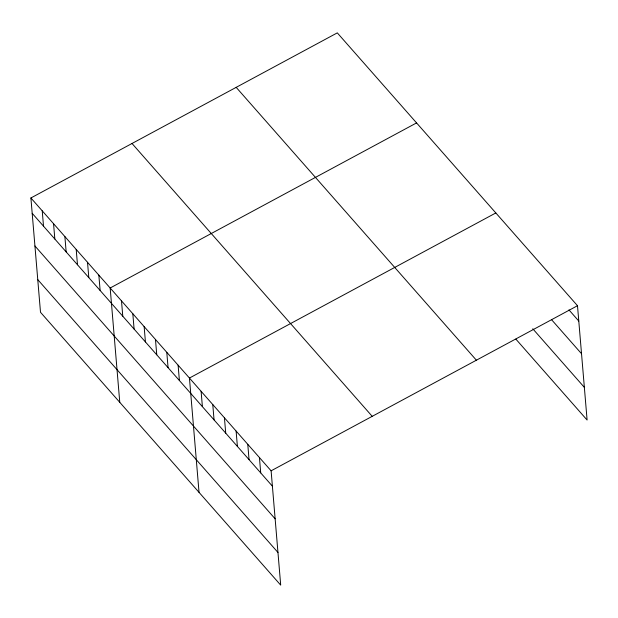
<?xml version="1.0" encoding="UTF-8"?>
<svg xmlns="http://www.w3.org/2000/svg" width="618" height="618" viewBox="0 0 618 618"><rect width="100%" height="100%" fill="white"/><g stroke="black" fill="none" stroke-linecap="round" stroke-linejoin="round"><path stroke-width="0.93" d="M30.9 197.969L271.109 470.816L280.703 585.13L40.502 312.283L30.9 197.969L337.297 32.87L577.498 305.717L587.1 420.031L515.868 339.12M416.563 122.912L110.166 288.003L119.768 402.318M495.829 212.947L189.44 378.046L199.035 492.361M271.109 470.816L577.498 305.717M568.962 309.896L578.788 321.059M551.441 319.545L581.53 353.72M532.778 328.784L584.358 387.37M236.184 87.354L476.393 360.201M132.013 143.484L372.214 416.331M32.19 213.31L272.391 486.157M34.932 245.972L275.134 518.819M37.76 279.622L277.961 552.469M259.436 457.559L260.726 472.901M247.772 444.311L249.062 459.653M236.107 431.055L237.397 446.397M224.434 417.807L225.724 433.148M212.77 404.551L214.06 419.892M201.105 391.302L202.395 406.644M178.115 365.184L179.398 380.526M166.79 352.322L168.073 367.664M155.466 339.46L156.756 354.802M144.141 326.598L145.431 341.939M132.816 313.735L134.106 329.077M121.491 300.873L122.781 316.207M98.841 275.141L100.131 290.483M87.517 262.279L88.807 277.621M76.199 249.417L77.482 264.759M64.875 236.555L66.157 251.897M53.55 223.693L54.84 239.035M42.225 210.831L43.515 226.173"/></g></svg>
